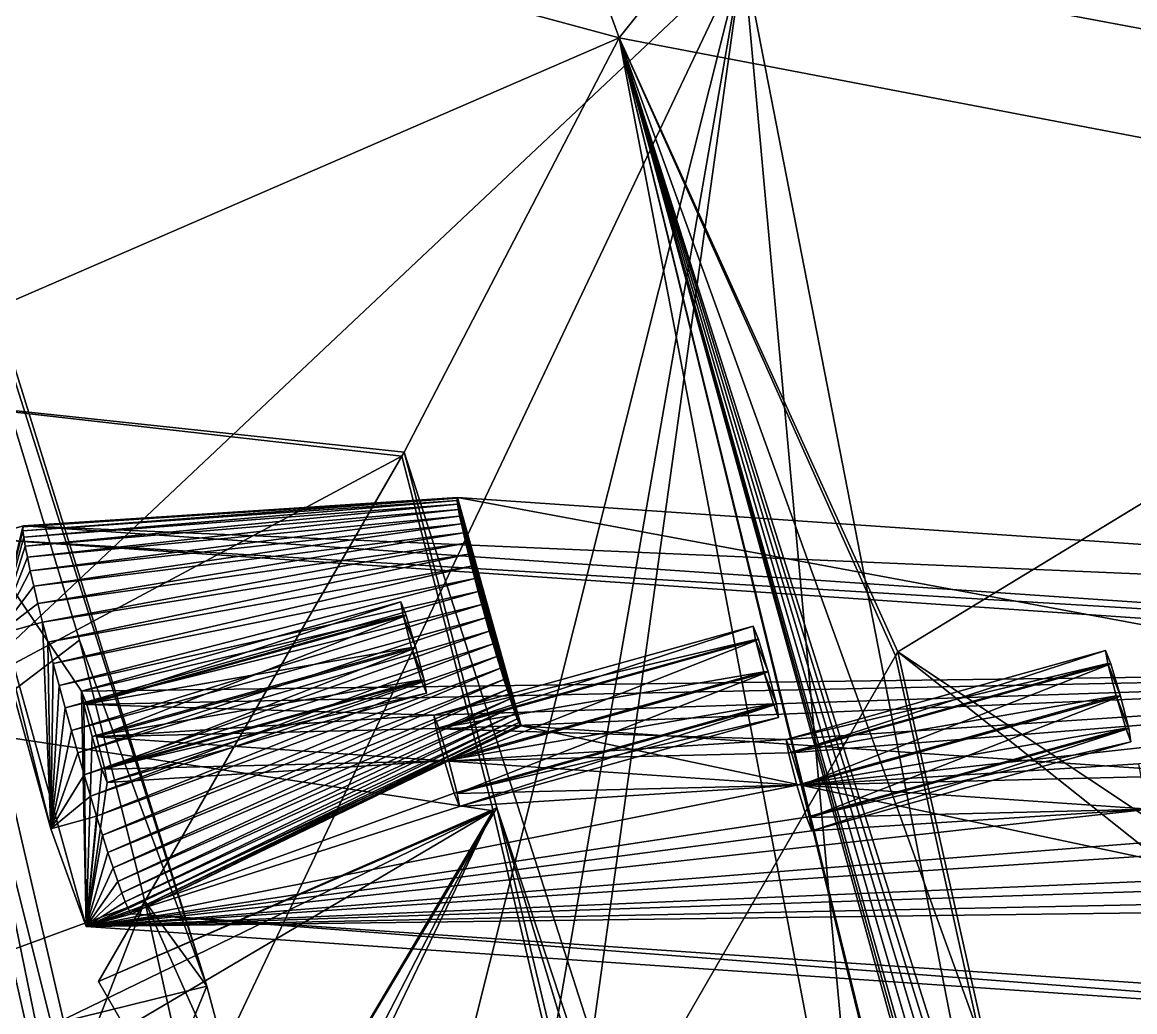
# Model space of a CAD drawing. Header units: millimetres. Extents: x -228 to 228, y -204 to 237.
# Drawn here: x 177.75 to 201.22, y -44.89 to -24.02 of the extents above; entities that cross this region are included whole.
import ezdxf

# ---------------------------------------------------------------- set-up
doc = ezdxf.new("R2010")
doc.units = ezdxf.units.MM
doc.header["$LTSCALE"] = 127.314815
for name, color, linetype in [('1353', 7, 'CONTINUOUS'), ('17', 7, 'CONTINUOUS'), ('2', 7, 'CONTINUOUS'), ('31', 7, 'CONTINUOUS'), ('566', 7, 'CONTINUOUS'), ('571', 7, 'CONTINUOUS'), ('584', 7, 'CONTINUOUS'), ('717', 7, 'CONTINUOUS'), ('7406', 7, 'CONTINUOUS'), ('7407', 7, 'CONTINUOUS'), ('7409', 7, 'CONTINUOUS'), ('7420', 7, 'CONTINUOUS'), ('7422', 7, 'CONTINUOUS'), ('7423', 7, 'CONTINUOUS'), ('7430', 7, 'CONTINUOUS'), ('7474', 7, 'CONTINUOUS'), ('7475', 7, 'CONTINUOUS'), ('7482', 7, 'CONTINUOUS'), ('7888', 7, 'CONTINUOUS'), ('7889', 7, 'CONTINUOUS'), ('7890', 7, 'CONTINUOUS'), ('7891', 7, 'CONTINUOUS'), ('7892', 7, 'CONTINUOUS'), ('7893', 7, 'CONTINUOUS'), ('7894', 7, 'CONTINUOUS'), ('7895', 7, 'CONTINUOUS'), ('7896', 7, 'CONTINUOUS'), ('7897', 7, 'CONTINUOUS'), ('7898', 7, 'CONTINUOUS'), ('7899', 7, 'CONTINUOUS'), ('7900', 7, 'CONTINUOUS'), ('7910', 7, 'CONTINUOUS'), ('7912', 7, 'CONTINUOUS'), ('7913', 7, 'CONTINUOUS'), ('7915', 7, 'CONTINUOUS')]:
    doc.layers.add(name, color=color, linetype=linetype)

msp = doc.modelspace()

# ---------------------------------------------------------------- linework, layer by layer
at = {"layer": '1353', "color": 5, "linetype": 'Continuous'}
for points in [[(180.156, -55.497, 1020.615), (175.663, -38.165, 1024.437), (176.219, -38.066, 1024.625), (180.156, -55.497, 1020.615)], [(175.663, -38.165, 1024.437), (180.156, -55.497, 1020.615), (179.267, -55.551, 1020.257), (175.663, -38.165, 1024.437)], [(176.581, -38.052, 1025.096), (180.156, -55.497, 1020.615), (176.219, -38.066, 1024.625), (176.581, -38.052, 1025.096)]]:
    msp.add_3dface(points, dxfattribs=at)
at = {"layer": '17', "color": 5, "linetype": 'Continuous'}
for points in [[(163.692, -48.663, 1029.234), (170.52, -9.273, 1029.234), (178.952, -37.049, 1026.799), (163.692, -48.663, 1029.234)], [(163.692, -48.663, 1029.234), (178.952, -37.049, 1026.799), (180.333, -42.557, 1025.689), (163.692, -48.663, 1029.234)], [(163.692, -48.663, 1029.234), (180.333, -42.557, 1025.689), (160.759, -92.809, 1025.515), (163.692, -48.663, 1029.234)], [(180.333, -42.557, 1025.689), (184.357, -60.558, 1018.332), (160.759, -92.809, 1025.515), (180.333, -42.557, 1025.689)]]:
    msp.add_3dface(points, dxfattribs=at)
at = {"layer": '2', "color": 5, "linetype": 'Continuous'}
for points in [[(170.748, -9.285, 1031.221), (163.91, -48.728, 1031.221), (181.64, -44.35, 1027.062), (170.748, -9.285, 1031.221)], [(181.64, -44.35, 1027.062), (161.559, -93.274, 1027.288), (182.399, -47.181, 1026.225), (181.64, -44.35, 1027.062)], [(181.64, -44.35, 1027.062), (163.91, -48.728, 1031.221), (161.559, -93.274, 1027.288), (181.64, -44.35, 1027.062)]]:
    msp.add_3dface(points, dxfattribs=at)
at = {"layer": '31', "color": 5, "linetype": 'Continuous'}
for points in [[(170.748, -9.285, 1031.221), (181.64, -44.35, 1027.062), (170.52, -9.273, 1029.234), (170.748, -9.285, 1031.221)], [(170.52, -9.273, 1029.234), (181.64, -44.35, 1027.062), (178.952, -37.049, 1026.799), (170.52, -9.273, 1029.234)], [(178.952, -37.049, 1026.799), (181.64, -44.35, 1027.062), (180.333, -42.557, 1025.689), (178.952, -37.049, 1026.799)], [(181.64, -44.35, 1027.062), (182.399, -47.181, 1026.225), (180.333, -42.557, 1025.689), (181.64, -44.35, 1027.062)], [(180.333, -42.557, 1025.689), (182.399, -47.181, 1026.225), (184.357, -60.558, 1018.332), (180.333, -42.557, 1025.689)]]:
    msp.add_3dface(points, dxfattribs=at)
at = {"layer": '566', "color": 5, "linetype": 'Continuous'}
for points in [[(172.48, -38.641, 1027.39), (177.913, -52.452, 1024.458), (176.51, -35.997, 1026.603), (172.48, -38.641, 1027.39)], [(176.51, -35.997, 1026.603), (177.913, -52.452, 1024.458), (181.996, -59.661, 1019.767), (176.51, -35.997, 1026.603)]]:
    msp.add_3dface(points, dxfattribs=at)
at = {"layer": '571', "color": 5, "linetype": 'Continuous'}
for points in [[(176.51, -35.997, 1026.603), (181.996, -59.661, 1019.767), (176.581, -38.052, 1025.096), (176.51, -35.997, 1026.603)], [(176.581, -38.052, 1025.096), (181.996, -59.661, 1019.767), (180.156, -55.497, 1020.615), (176.581, -38.052, 1025.096)]]:
    msp.add_3dface(points, dxfattribs=at)
at = {"layer": '584', "color": 5, "linetype": 'Continuous'}
for points in [[(166.552, -37.517, 1023.548), (169.53, -38.224, 1024.333), (179.267, -55.551, 1020.257), (166.552, -37.517, 1023.548)], [(166.552, -37.517, 1023.548), (179.267, -55.551, 1020.257), (166.678, -38.107, 1023.505), (166.552, -37.517, 1023.548)], [(166.678, -38.107, 1023.505), (179.267, -55.551, 1020.257), (166.804, -38.696, 1023.461), (166.678, -38.107, 1023.505)], [(169.53, -38.224, 1024.333), (172.06, -38.387, 1024.427), (179.267, -55.551, 1020.257), (169.53, -38.224, 1024.333)], [(172.06, -38.387, 1024.427), (175.663, -38.165, 1024.437), (179.267, -55.551, 1020.257), (172.06, -38.387, 1024.427)], [(166.804, -38.696, 1023.461), (179.267, -55.551, 1020.257), (170.191, -52.764, 1022.03), (166.804, -38.696, 1023.461)]]:
    msp.add_3dface(points, dxfattribs=at)
at = {"layer": '717', "color": 5, "linetype": 'Continuous'}
msp.add_3dface([(177.913, -52.452, 1024.458), (172.48, -38.641, 1027.39), (177.405, -52.626, 1024.58), (177.913, -52.452, 1024.458)], dxfattribs=at)
at = {"layer": '7406', "color": 6, "linetype": 'Continuous'}
for points in [[(213.686, -26.463, 135.65), (208.254, -3.377, 115.659), (192.955, -22.575, 553.043), (213.686, -26.463, 135.65)], [(192.955, -22.575, 553.043), (168.107, -16.104, 1024.198), (175.287, -39.219, 1021.79), (192.955, -22.575, 553.043)], [(178.881, -52.247, 1018.3), (192.955, -22.575, 553.043), (175.287, -39.219, 1021.79), (178.881, -52.247, 1018.3)], [(182.266, -65.126, 1009.887), (192.955, -22.575, 553.043), (178.881, -52.247, 1018.3), (182.266, -65.126, 1009.887)], [(184.314, -72.081, 996.439), (192.955, -22.575, 553.043), (182.266, -65.126, 1009.887), (184.314, -72.081, 996.439)], [(185.717, -74.494, 975), (192.955, -22.575, 553.043), (184.314, -72.081, 996.439), (185.717, -74.494, 975)], [(197.955, -77.329, 694.364), (192.955, -22.575, 553.043), (185.717, -74.494, 975), (197.955, -77.329, 694.364)], [(203.957, -79.013, 548.4), (213.686, -26.463, 135.65), (192.955, -22.575, 553.043), (203.957, -79.013, 548.4)], [(203.957, -79.013, 548.4), (192.955, -22.575, 553.043), (197.955, -77.329, 694.364), (203.957, -79.013, 548.4)]]:
    msp.add_3dface(points, dxfattribs=at)
at = {"layer": '7407', "color": 6, "linetype": 'Continuous'}
for points in [[(190.338, -24.345, 553.042), (165.452, -17.637, 1024.198), (170.333, 30.504, 553.04), (190.338, -24.345, 553.042)], [(190.338, -24.345, 553.042), (170.333, 30.504, 553.04), (205.656, -5.151, 115.837), (190.338, -24.345, 553.042)], [(211.015, -28.298, 135.914), (190.338, -24.345, 553.042), (205.656, -5.151, 115.837), (211.015, -28.298, 135.914)], [(173.259, -31.753, 954.205), (165.452, -17.637, 1024.198), (190.338, -24.345, 553.042), (173.259, -31.753, 954.205)], [(185.803, -33.083, 699.225), (173.259, -31.753, 954.205), (190.338, -24.345, 553.042), (185.803, -33.083, 699.225)], [(201.087, -80.678, 548.157), (185.803, -33.083, 699.225), (190.338, -24.345, 553.042), (201.087, -80.678, 548.157)], [(199.577, -57.414, 515.963), (199.74, -58.351, 515.774), (190.338, -24.345, 553.042), (199.577, -57.414, 515.963)], [(199.74, -58.351, 515.774), (199.16, -60.22, 536.058), (190.338, -24.345, 553.042), (199.74, -58.351, 515.774)], [(199.411, -56.47, 516.152), (199.577, -57.414, 515.963), (190.338, -24.345, 553.042), (199.411, -56.47, 516.152)], [(199.602, -56.131, 510.474), (199.411, -56.47, 516.152), (190.338, -24.345, 553.042), (199.602, -56.131, 510.474)], [(199.793, -55.791, 504.787), (199.602, -56.131, 510.474), (190.338, -24.345, 553.042), (199.793, -55.791, 504.787)], [(199.548, -54.131, 503.81), (199.793, -55.791, 504.787), (190.338, -24.345, 553.042), (199.548, -54.131, 503.81)], [(199.433, -53.112, 502.287), (199.548, -54.131, 503.81), (190.338, -24.345, 553.042), (199.433, -53.112, 502.287)], [(197.948, -45.424, 502.028), (199.433, -53.112, 502.287), (190.338, -24.345, 553.042), (197.948, -45.424, 502.028)], [(196.167, -37.386, 501.754), (197.948, -45.424, 502.028), (190.338, -24.345, 553.042), (196.167, -37.386, 501.754)], [(196.216, -37.3, 500.248), (196.167, -37.386, 501.754), (190.338, -24.345, 553.042), (196.216, -37.3, 500.248)], [(196.216, -37.3, 500.248), (190.338, -24.345, 553.042), (211.015, -28.298, 135.914), (196.216, -37.3, 500.248)], [(199.16, -60.22, 536.058), (199.199, -60.465, 536.051), (190.338, -24.345, 553.042), (199.16, -60.22, 536.058)], [(199.199, -60.465, 536.051), (199.238, -60.71, 536.044), (190.338, -24.345, 553.042), (199.199, -60.465, 536.051)], [(199.238, -60.71, 536.044), (201.087, -80.678, 548.157), (190.338, -24.345, 553.042), (199.238, -60.71, 536.044)], [(213.763, -48.965, 159.651), (196.216, -37.3, 500.248), (211.015, -28.298, 135.914), (213.763, -48.965, 159.651)], [(185.803, -33.083, 699.225), (185.753, -33.17, 700.777), (173.259, -31.753, 954.205), (185.803, -33.083, 699.225)], [(173.259, -31.753, 954.205), (185.753, -33.17, 700.777), (175.271, -38.774, 953.958), (173.259, -31.753, 954.205)], [(187.762, -40.587, 698.964), (185.803, -33.083, 699.225), (201.087, -80.678, 548.157), (187.762, -40.587, 698.964)], [(185.753, -33.17, 700.777), (187.682, -40.656, 701.037), (175.271, -38.774, 953.958), (185.753, -33.17, 700.777)], [(198.027, -45.355, 499.972), (196.216, -37.3, 500.248), (207.636, -46.368, 290.315), (198.027, -45.355, 499.972)], [(207.636, -46.368, 290.315), (196.216, -37.3, 500.248), (213.763, -48.965, 159.651), (207.636, -46.368, 290.315)], [(175.271, -38.774, 953.958), (187.682, -40.656, 701.037), (177.154, -45.767, 953.713), (175.271, -38.774, 953.958)], [(187.762, -40.587, 698.964), (190.755, -50.527, 684.111), (189.503, -47.875, 698.713), (187.762, -40.587, 698.964)], [(190.755, -50.527, 684.111), (187.762, -40.587, 698.964), (201.087, -80.678, 548.157), (190.755, -50.527, 684.111)], [(177.154, -45.767, 953.713), (187.682, -40.656, 701.037), (177.462, -46.684, 952.183), (177.154, -45.767, 953.713)], [(187.682, -40.656, 701.037), (189.398, -47.936, 701.287), (177.462, -46.684, 952.183), (187.682, -40.656, 701.037)]]:
    msp.add_3dface(points, dxfattribs=at)
at = {"layer": '7409', "color": 6, "linetype": 'Continuous'}
for points in [[(178.881, -52.247, 1018.3), (175.287, -39.219, 1021.79), (172.603, -40.78, 1021.788), (178.881, -52.247, 1018.3)], [(178.881, -52.247, 1018.3), (172.603, -40.78, 1021.788), (176.183, -53.847, 1018.285), (178.881, -52.247, 1018.3)]]:
    msp.add_3dface(points, dxfattribs=at)
at = {"layer": '7420', "color": 6, "linetype": 'Continuous'}
for points in [[(182.355, -49.447, 700), (182.417, -49.555, 701.214), (179.355, -44.251, 701), (182.355, -49.447, 700)], [(182.417, -49.555, 698.786), (182.355, -49.447, 700), (179.355, -44.251, 701), (182.417, -49.555, 698.786)], [(179.355, -44.251, 699), (182.417, -49.555, 698.786), (179.355, -44.251, 701), (179.355, -44.251, 699)]]:
    msp.add_3dface(points, dxfattribs=at)
at = {"layer": '7422', "color": 6, "linetype": 'Continuous'}
for points in [[(185.803, -33.083, 699.225), (187.762, -40.587, 698.964), (179.355, -44.251, 699), (185.803, -33.083, 699.225)], [(187.762, -40.587, 698.964), (182.417, -49.555, 698.786), (179.355, -44.251, 699), (187.762, -40.587, 698.964)], [(187.762, -40.587, 698.964), (189.503, -47.875, 698.713), (182.417, -49.555, 698.786), (187.762, -40.587, 698.964)]]:
    msp.add_3dface(points, dxfattribs=at)
at = {"layer": '7423', "color": 6, "linetype": 'Continuous'}
for points in [[(187.682, -40.656, 701.037), (185.753, -33.17, 700.777), (179.355, -44.251, 701), (187.682, -40.656, 701.037)], [(182.417, -49.555, 701.214), (187.682, -40.656, 701.037), (179.355, -44.251, 701), (182.417, -49.555, 701.214)], [(187.682, -40.656, 701.037), (182.417, -49.555, 701.214), (182.682, -50.333, 701.242), (187.682, -40.656, 701.037)], [(189.398, -47.936, 701.287), (187.682, -40.656, 701.037), (182.636, -51.149, 701.266), (189.398, -47.936, 701.287)], [(182.636, -51.149, 701.266), (187.682, -40.656, 701.037), (182.682, -50.333, 701.242), (182.636, -51.149, 701.266)]]:
    msp.add_3dface(points, dxfattribs=at)
at = {"layer": '7430', "color": 6, "linetype": 'Continuous'}
for points in [[(185.753, -33.17, 700.777), (185.803, -33.083, 699.225), (179.355, -44.251, 699), (185.753, -33.17, 700.777)], [(185.753, -33.17, 700.777), (179.355, -44.251, 699), (179.355, -44.251, 701), (185.753, -33.17, 700.777)]]:
    msp.add_3dface(points, dxfattribs=at)
at = {"layer": '7474', "color": 6, "linetype": 'Continuous'}
msp.add_3dface([(196.216, -37.3, 500.248), (198.027, -45.355, 499.972), (189.128, -49.578, 500), (196.216, -37.3, 500.248)], dxfattribs=at)
at = {"layer": '7475', "color": 6, "linetype": 'Continuous'}
msp.add_3dface([(197.948, -45.424, 502.028), (196.167, -37.386, 501.754), (189.128, -49.578, 502), (197.948, -45.424, 502.028)], dxfattribs=at)
at = {"layer": '7482', "color": 6, "linetype": 'Continuous'}
for points in [[(196.167, -37.386, 501.754), (196.216, -37.3, 500.248), (189.128, -49.578, 500), (196.167, -37.386, 501.754)], [(196.167, -37.386, 501.754), (189.128, -49.578, 500), (189.128, -49.578, 502), (196.167, -37.386, 501.754)]]:
    msp.add_3dface(points, dxfattribs=at)
at = {"layer": '7888', "color": 191, "linetype": 'Continuous', "true_color": 0xba45ff}
for points in [[(176.815, -34.907, 1016.081), (179.001, -38.128, 987.913), (179.095, -43.094, 1016.214), (176.815, -34.907, 1016.081)], [(179.001, -38.128, 987.913), (176.815, -34.907, 1016.081), (216.605, -37.638, 161.912), (179.001, -38.128, 987.913)], [(177.214, -36.942, 1019.791), (176.815, -34.907, 1016.081), (178.354, -41.036, 1019.857), (177.214, -36.942, 1019.791)], [(178.354, -41.036, 1019.857), (176.815, -34.907, 1016.081), (179.095, -43.094, 1016.214), (178.354, -41.036, 1019.857)], [(179.113, -38.412, 987.211), (179.001, -38.128, 987.913), (216.605, -37.638, 161.912), (179.113, -38.412, 987.211)], [(186.433, -38.638, 828.366), (179.113, -38.412, 987.211), (216.605, -37.638, 161.912), (186.433, -38.638, 828.366)], [(186.545, -38.922, 827.665), (186.433, -38.638, 828.366), (216.605, -37.638, 161.912), (186.545, -38.922, 827.665)], [(216.605, -37.638, 161.912), (193.865, -39.148, 668.82), (186.545, -38.922, 827.665), (216.605, -37.638, 161.912)], [(193.977, -39.432, 668.119), (193.865, -39.148, 668.82), (216.605, -37.638, 161.912), (193.977, -39.432, 668.119)], [(194.18, -40.114, 667.837), (193.977, -39.432, 668.119), (216.605, -37.638, 161.912), (194.18, -40.114, 667.837)], [(201.298, -39.658, 509.274), (194.18, -40.114, 667.837), (216.605, -37.638, 161.912), (201.298, -39.658, 509.274)], [(179.001, -38.128, 987.913), (179.047, -38.407, 988.624), (179.095, -43.094, 1016.214), (179.001, -38.128, 987.913)], [(179.047, -38.407, 988.624), (179.223, -39.088, 988.927), (179.095, -43.094, 1016.214), (179.047, -38.407, 988.624)], [(179.316, -39.094, 986.929), (179.113, -38.412, 987.211), (186.433, -38.638, 828.366), (179.316, -39.094, 986.929)], [(186.479, -38.918, 829.077), (179.316, -39.094, 986.929), (186.433, -38.638, 828.366), (186.479, -38.918, 829.077)], [(186.655, -39.598, 829.381), (179.316, -39.094, 986.929), (186.479, -38.918, 829.077), (186.655, -39.598, 829.381)], [(186.748, -39.604, 827.383), (186.545, -38.922, 827.665), (193.865, -39.148, 668.82), (186.748, -39.604, 827.383)], [(179.223, -39.088, 988.927), (179.426, -39.77, 988.646), (179.095, -43.094, 1016.214), (179.223, -39.088, 988.927)], [(179.492, -39.774, 987.233), (179.316, -39.094, 986.929), (186.655, -39.598, 829.381), (179.492, -39.774, 987.233)], [(193.911, -39.428, 669.531), (186.748, -39.604, 827.383), (193.865, -39.148, 668.82), (193.911, -39.428, 669.531)], [(194.087, -40.108, 669.835), (186.748, -39.604, 827.383), (193.911, -39.428, 669.531), (194.087, -40.108, 669.835)], [(179.538, -40.054, 987.944), (186.655, -39.598, 829.381), (179.095, -43.094, 1016.214), (179.538, -40.054, 987.944)], [(186.655, -39.598, 829.381), (186.858, -40.28, 829.099), (179.095, -43.094, 1016.214), (186.655, -39.598, 829.381)], [(179.538, -40.054, 987.944), (179.492, -39.774, 987.233), (186.655, -39.598, 829.381), (179.538, -40.054, 987.944)], [(186.924, -40.284, 827.687), (186.748, -39.604, 827.383), (194.087, -40.108, 669.835), (186.924, -40.284, 827.687)], [(201.343, -39.938, 509.985), (194.18, -40.114, 667.837), (201.298, -39.658, 509.274), (201.343, -39.938, 509.985)], [(179.426, -39.77, 988.646), (179.538, -40.054, 987.944), (179.095, -43.094, 1016.214), (179.426, -39.77, 988.646)], [(186.97, -40.564, 828.398), (194.087, -40.108, 669.835), (179.095, -43.094, 1016.214), (186.97, -40.564, 828.398)], [(194.087, -40.108, 669.835), (194.29, -40.79, 669.553), (179.095, -43.094, 1016.214), (194.087, -40.108, 669.835)], [(186.97, -40.564, 828.398), (186.924, -40.284, 827.687), (194.087, -40.108, 669.835), (186.97, -40.564, 828.398)], [(201.519, -40.618, 510.289), (194.18, -40.114, 667.837), (201.343, -39.938, 509.985), (201.519, -40.618, 510.289)], [(194.356, -40.794, 668.141), (194.18, -40.114, 667.837), (201.519, -40.618, 510.289), (194.356, -40.794, 668.141)], [(186.858, -40.28, 829.099), (186.97, -40.564, 828.398), (179.095, -43.094, 1016.214), (186.858, -40.28, 829.099)], [(194.402, -41.074, 668.851), (201.519, -40.618, 510.289), (179.095, -43.094, 1016.214), (194.402, -41.074, 668.851)], [(201.519, -40.618, 510.289), (201.723, -41.3, 510.007), (179.095, -43.094, 1016.214), (201.519, -40.618, 510.289)], [(194.29, -40.79, 669.553), (194.402, -41.074, 668.851), (179.095, -43.094, 1016.214), (194.29, -40.79, 669.553)], [(194.402, -41.074, 668.851), (194.356, -40.794, 668.141), (201.519, -40.618, 510.289), (194.402, -41.074, 668.851)], [(201.723, -41.3, 510.007), (201.834, -41.584, 509.305), (179.095, -43.094, 1016.214), (201.723, -41.3, 510.007)], [(179.095, -43.094, 1016.214), (201.834, -41.584, 509.305), (209.155, -41.81, 350.461), (179.095, -43.094, 1016.214)], [(209.155, -41.81, 350.461), (209.266, -42.095, 349.759), (179.095, -43.094, 1016.214), (209.155, -41.81, 350.461)], [(209.266, -42.095, 349.759), (216.587, -42.32, 190.915), (179.095, -43.094, 1016.214), (209.266, -42.095, 349.759)], [(216.587, -42.32, 190.915), (216.698, -42.605, 190.213), (179.095, -43.094, 1016.214), (216.587, -42.32, 190.915)], [(179.095, -43.094, 1016.214), (216.698, -42.605, 190.213), (218.885, -45.825, 162.044), (179.095, -43.094, 1016.214)]]:
    msp.add_3dface(points, dxfattribs=at)
at = {"layer": '7889', "color": 191, "linetype": 'Continuous', "true_color": 0xba45ff}
for points in [[(217.567, -37.369, 161.956), (176.815, -34.907, 1016.081), (177.777, -34.638, 1016.125), (217.567, -37.369, 161.956)], [(216.605, -37.638, 161.912), (176.815, -34.907, 1016.081), (217.567, -37.369, 161.956), (216.605, -37.638, 161.912)]]:
    msp.add_3dface(points, dxfattribs=at)
at = {"layer": '7890', "color": 191, "linetype": 'Continuous', "true_color": 0xba45ff}
for points in [[(186.92, -34.057, 1008.08), (188.27, -38.857, 1007.868), (186.929, -34.041, 1007.79), (186.92, -34.057, 1008.08)], [(188.252, -38.84, 1008.158), (188.27, -38.857, 1007.868), (186.92, -34.057, 1008.08), (188.252, -38.84, 1008.158)], [(186.92, -34.104, 1008.367), (188.252, -38.84, 1008.158), (186.92, -34.057, 1008.08), (186.92, -34.104, 1008.367)], [(188.225, -38.791, 1008.443), (188.252, -38.84, 1008.158), (186.92, -34.104, 1008.367), (188.225, -38.791, 1008.443)], [(186.929, -34.184, 1008.647), (188.225, -38.791, 1008.443), (186.92, -34.104, 1008.367), (186.929, -34.184, 1008.647)], [(186.929, -34.041, 1007.79), (188.27, -38.857, 1007.868), (227.245, -41.533, 171.18), (186.929, -34.041, 1007.79)], [(225.904, -36.716, 171.102), (186.929, -34.041, 1007.79), (227.245, -41.533, 171.18), (225.904, -36.716, 171.102)], [(188.19, -38.709, 1008.72), (188.225, -38.791, 1008.443), (186.929, -34.184, 1008.647), (188.19, -38.709, 1008.72)], [(186.948, -34.294, 1008.915), (188.19, -38.709, 1008.72), (186.929, -34.184, 1008.647), (186.948, -34.294, 1008.915)], [(188.146, -38.598, 1008.985), (188.19, -38.709, 1008.72), (186.948, -34.294, 1008.915), (188.146, -38.598, 1008.985)], [(186.975, -34.433, 1009.169), (188.146, -38.598, 1008.985), (186.948, -34.294, 1008.915), (186.975, -34.433, 1009.169)], [(188.096, -38.457, 1009.234), (188.146, -38.598, 1008.985), (186.975, -34.433, 1009.169), (188.096, -38.457, 1009.234)], [(187.011, -34.599, 1009.404), (188.096, -38.457, 1009.234), (186.975, -34.433, 1009.169), (187.011, -34.599, 1009.404)], [(188.038, -38.289, 1009.464), (188.096, -38.457, 1009.234), (187.011, -34.599, 1009.404), (188.038, -38.289, 1009.464)], [(187.055, -34.791, 1009.619), (188.038, -38.289, 1009.464), (187.011, -34.599, 1009.404), (187.055, -34.791, 1009.619)], [(187.975, -38.096, 1009.672), (188.038, -38.289, 1009.464), (187.055, -34.791, 1009.619), (187.975, -38.096, 1009.672)], [(187.106, -35.005, 1009.809), (187.975, -38.096, 1009.672), (187.055, -34.791, 1009.619), (187.106, -35.005, 1009.809)], [(187.906, -37.881, 1009.855), (187.975, -38.096, 1009.672), (187.106, -35.005, 1009.809), (187.906, -37.881, 1009.855)], [(187.163, -35.238, 1009.972), (187.906, -37.881, 1009.855), (187.106, -35.005, 1009.809), (187.163, -35.238, 1009.972)], [(187.834, -37.646, 1010.011), (187.906, -37.881, 1009.855), (187.163, -35.238, 1009.972), (187.834, -37.646, 1010.011)], [(187.227, -35.488, 1010.107), (187.834, -37.646, 1010.011), (187.163, -35.238, 1009.972), (187.227, -35.488, 1010.107)], [(187.758, -37.396, 1010.138), (187.834, -37.646, 1010.011), (187.227, -35.488, 1010.107), (187.758, -37.396, 1010.138)], [(187.296, -35.751, 1010.21), (187.758, -37.396, 1010.138), (187.227, -35.488, 1010.107), (187.296, -35.751, 1010.21)], [(187.68, -37.132, 1010.233), (187.758, -37.396, 1010.138), (187.296, -35.751, 1010.21), (187.68, -37.132, 1010.233)], [(187.368, -36.023, 1010.282), (187.68, -37.132, 1010.233), (187.296, -35.751, 1010.21), (187.368, -36.023, 1010.282)], [(187.601, -36.86, 1010.295), (187.68, -37.132, 1010.233), (187.368, -36.023, 1010.282), (187.601, -36.86, 1010.295)], [(187.444, -36.301, 1010.32), (187.601, -36.86, 1010.295), (187.368, -36.023, 1010.282), (187.444, -36.301, 1010.32)], [(187.522, -36.581, 1010.324), (187.601, -36.86, 1010.295), (187.444, -36.301, 1010.32), (187.522, -36.581, 1010.324)]]:
    msp.add_3dface(points, dxfattribs=at)
at = {"layer": '7891', "color": 191, "linetype": 'Continuous', "true_color": 0xba45ff}
for points in [[(179.095, -43.094, 1016.214), (218.885, -45.825, 162.044), (180.057, -42.826, 1016.258), (179.095, -43.094, 1016.214)], [(180.057, -42.826, 1016.258), (218.885, -45.825, 162.044), (219.847, -45.557, 162.088), (180.057, -42.826, 1016.258)]]:
    msp.add_3dface(points, dxfattribs=at)
at = {"layer": '7892', "color": 191, "linetype": 'Continuous', "true_color": 0xba45ff}
for points in [[(185.737, -36.247, 988.22), (185.848, -36.531, 987.519), (185.782, -36.527, 988.931), (185.737, -36.247, 988.22)], [(186.051, -37.213, 987.237), (185.958, -37.207, 989.235), (185.782, -36.527, 988.931), (186.051, -37.213, 987.237)], [(185.848, -36.531, 987.519), (186.051, -37.213, 987.237), (185.782, -36.527, 988.931), (185.848, -36.531, 987.519)], [(186.162, -37.889, 988.953), (185.958, -37.207, 989.235), (186.228, -37.893, 987.541), (186.162, -37.889, 988.953)], [(186.228, -37.893, 987.541), (185.958, -37.207, 989.235), (186.051, -37.213, 987.237), (186.228, -37.893, 987.541)], [(186.273, -38.173, 988.252), (186.162, -37.889, 988.953), (186.228, -37.893, 987.541), (186.273, -38.173, 988.252)]]:
    msp.add_3dface(points, dxfattribs=at)
at = {"layer": '7893', "color": 191, "linetype": 'Continuous', "true_color": 0xba45ff}
for points in [[(179.223, -39.088, 988.927), (185.958, -37.207, 989.235), (186.162, -37.889, 988.953), (179.223, -39.088, 988.927)], [(179.316, -39.094, 986.929), (179.492, -39.774, 987.233), (186.051, -37.213, 987.237), (179.316, -39.094, 986.929)], [(179.492, -39.774, 987.233), (186.228, -37.893, 987.541), (186.051, -37.213, 987.237), (179.492, -39.774, 987.233)], [(179.426, -39.77, 988.646), (179.223, -39.088, 988.927), (186.162, -37.889, 988.953), (179.426, -39.77, 988.646)], [(179.426, -39.77, 988.646), (186.162, -37.889, 988.953), (186.273, -38.173, 988.252), (179.426, -39.77, 988.646)], [(179.492, -39.774, 987.233), (179.538, -40.054, 987.944), (186.228, -37.893, 987.541), (179.492, -39.774, 987.233)], [(179.538, -40.054, 987.944), (186.273, -38.173, 988.252), (186.228, -37.893, 987.541), (179.538, -40.054, 987.944)], [(179.538, -40.054, 987.944), (179.426, -39.77, 988.646), (186.273, -38.173, 988.252), (179.538, -40.054, 987.944)]]:
    msp.add_3dface(points, dxfattribs=at)
at = {"layer": '7894', "color": 191, "linetype": 'Continuous', "true_color": 0xba45ff}
for points in [[(179.001, -38.128, 987.913), (179.113, -38.412, 987.211), (185.737, -36.247, 988.22), (179.001, -38.128, 987.913)], [(179.001, -38.128, 987.913), (185.737, -36.247, 988.22), (185.782, -36.527, 988.931), (179.001, -38.128, 987.913)], [(179.113, -38.412, 987.211), (185.848, -36.531, 987.519), (185.737, -36.247, 988.22), (179.113, -38.412, 987.211)], [(179.047, -38.407, 988.624), (179.001, -38.128, 987.913), (185.782, -36.527, 988.931), (179.047, -38.407, 988.624)], [(185.958, -37.207, 989.235), (179.047, -38.407, 988.624), (185.782, -36.527, 988.931), (185.958, -37.207, 989.235)], [(179.113, -38.412, 987.211), (179.316, -39.094, 986.929), (185.848, -36.531, 987.519), (179.113, -38.412, 987.211)], [(179.316, -39.094, 986.929), (186.051, -37.213, 987.237), (185.848, -36.531, 987.519), (179.316, -39.094, 986.929)], [(179.223, -39.088, 988.927), (179.047, -38.407, 988.624), (185.958, -37.207, 989.235), (179.223, -39.088, 988.927)]]:
    msp.add_3dface(points, dxfattribs=at)
at = {"layer": '7895', "color": 191, "linetype": 'Continuous', "true_color": 0xba45ff}
for points in [[(193.169, -36.757, 828.674), (193.28, -37.041, 827.972), (193.215, -37.037, 829.385), (193.169, -36.757, 828.674)], [(193.484, -37.723, 827.691), (193.391, -37.717, 829.689), (193.215, -37.037, 829.385), (193.484, -37.723, 827.691)], [(193.28, -37.041, 827.972), (193.484, -37.723, 827.691), (193.215, -37.037, 829.385), (193.28, -37.041, 827.972)], [(193.594, -38.399, 829.407), (193.391, -37.717, 829.689), (193.66, -38.404, 827.994), (193.594, -38.399, 829.407)], [(193.66, -38.404, 827.994), (193.391, -37.717, 829.689), (193.484, -37.723, 827.691), (193.66, -38.404, 827.994)], [(193.705, -38.683, 828.705), (193.594, -38.399, 829.407), (193.66, -38.404, 827.994), (193.705, -38.683, 828.705)]]:
    msp.add_3dface(points, dxfattribs=at)
at = {"layer": '7896', "color": 191, "linetype": 'Continuous', "true_color": 0xba45ff}
for points in [[(186.655, -39.598, 829.381), (193.391, -37.717, 829.689), (193.594, -38.399, 829.407), (186.655, -39.598, 829.381)], [(186.748, -39.604, 827.383), (186.924, -40.284, 827.687), (193.484, -37.723, 827.691), (186.748, -39.604, 827.383)], [(186.924, -40.284, 827.687), (193.66, -38.404, 827.994), (193.484, -37.723, 827.691), (186.924, -40.284, 827.687)], [(186.858, -40.28, 829.099), (186.655, -39.598, 829.381), (193.594, -38.399, 829.407), (186.858, -40.28, 829.099)], [(186.858, -40.28, 829.099), (193.594, -38.399, 829.407), (193.705, -38.683, 828.705), (186.858, -40.28, 829.099)], [(186.924, -40.284, 827.687), (186.97, -40.564, 828.398), (193.66, -38.404, 827.994), (186.924, -40.284, 827.687)], [(186.97, -40.564, 828.398), (193.705, -38.683, 828.705), (193.66, -38.404, 827.994), (186.97, -40.564, 828.398)], [(186.97, -40.564, 828.398), (186.858, -40.28, 829.099), (193.705, -38.683, 828.705), (186.97, -40.564, 828.398)]]:
    msp.add_3dface(points, dxfattribs=at)
at = {"layer": '7897', "color": 191, "linetype": 'Continuous', "true_color": 0xba45ff}
for points in [[(186.433, -38.638, 828.366), (186.545, -38.922, 827.665), (193.169, -36.757, 828.674), (186.433, -38.638, 828.366)], [(186.433, -38.638, 828.366), (193.169, -36.757, 828.674), (193.215, -37.037, 829.385), (186.433, -38.638, 828.366)], [(186.545, -38.922, 827.665), (193.28, -37.041, 827.972), (193.169, -36.757, 828.674), (186.545, -38.922, 827.665)], [(186.479, -38.918, 829.077), (186.433, -38.638, 828.366), (193.215, -37.037, 829.385), (186.479, -38.918, 829.077)], [(193.391, -37.717, 829.689), (186.479, -38.918, 829.077), (193.215, -37.037, 829.385), (193.391, -37.717, 829.689)], [(186.545, -38.922, 827.665), (186.748, -39.604, 827.383), (193.28, -37.041, 827.972), (186.545, -38.922, 827.665)], [(186.748, -39.604, 827.383), (193.484, -37.723, 827.691), (193.28, -37.041, 827.972), (186.748, -39.604, 827.383)], [(186.655, -39.598, 829.381), (186.479, -38.918, 829.077), (193.391, -37.717, 829.689), (186.655, -39.598, 829.381)]]:
    msp.add_3dface(points, dxfattribs=at)
at = {"layer": '7898', "color": 191, "linetype": 'Continuous', "true_color": 0xba45ff}
for points in [[(200.601, -37.267, 669.128), (200.712, -37.552, 668.426), (200.647, -37.547, 669.839), (200.601, -37.267, 669.128)], [(200.916, -38.234, 668.145), (200.823, -38.227, 670.143), (200.647, -37.547, 669.839), (200.916, -38.234, 668.145)], [(200.712, -37.552, 668.426), (200.916, -38.234, 668.145), (200.647, -37.547, 669.839), (200.712, -37.552, 668.426)], [(201.026, -38.909, 669.861), (200.823, -38.227, 670.143), (201.092, -38.914, 668.448), (201.026, -38.909, 669.861)], [(201.092, -38.914, 668.448), (200.823, -38.227, 670.143), (200.916, -38.234, 668.145), (201.092, -38.914, 668.448)], [(201.137, -39.194, 669.159), (201.026, -38.909, 669.861), (201.092, -38.914, 668.448), (201.137, -39.194, 669.159)]]:
    msp.add_3dface(points, dxfattribs=at)
at = {"layer": '7899', "color": 191, "linetype": 'Continuous', "true_color": 0xba45ff}
for points in [[(194.087, -40.108, 669.835), (200.823, -38.227, 670.143), (201.026, -38.909, 669.861), (194.087, -40.108, 669.835)], [(194.18, -40.114, 667.837), (194.356, -40.794, 668.141), (200.916, -38.234, 668.145), (194.18, -40.114, 667.837)], [(194.356, -40.794, 668.141), (201.092, -38.914, 668.448), (200.916, -38.234, 668.145), (194.356, -40.794, 668.141)], [(194.29, -40.79, 669.553), (194.087, -40.108, 669.835), (201.026, -38.909, 669.861), (194.29, -40.79, 669.553)], [(194.29, -40.79, 669.553), (201.026, -38.909, 669.861), (201.137, -39.194, 669.159), (194.29, -40.79, 669.553)], [(194.356, -40.794, 668.141), (194.402, -41.074, 668.851), (201.092, -38.914, 668.448), (194.356, -40.794, 668.141)], [(194.402, -41.074, 668.851), (201.137, -39.194, 669.159), (201.092, -38.914, 668.448), (194.402, -41.074, 668.851)], [(194.402, -41.074, 668.851), (194.29, -40.79, 669.553), (201.137, -39.194, 669.159), (194.402, -41.074, 668.851)]]:
    msp.add_3dface(points, dxfattribs=at)
at = {"layer": '7900', "color": 191, "linetype": 'Continuous', "true_color": 0xba45ff}
for points in [[(193.865, -39.148, 668.82), (193.977, -39.432, 668.119), (200.601, -37.267, 669.128), (193.865, -39.148, 668.82)], [(193.865, -39.148, 668.82), (200.601, -37.267, 669.128), (200.647, -37.547, 669.839), (193.865, -39.148, 668.82)], [(193.977, -39.432, 668.119), (200.712, -37.552, 668.426), (200.601, -37.267, 669.128), (193.977, -39.432, 668.119)], [(193.911, -39.428, 669.531), (193.865, -39.148, 668.82), (200.647, -37.547, 669.839), (193.911, -39.428, 669.531)], [(200.823, -38.227, 670.143), (193.911, -39.428, 669.531), (200.647, -37.547, 669.839), (200.823, -38.227, 670.143)], [(193.977, -39.432, 668.119), (194.18, -40.114, 667.837), (200.712, -37.552, 668.426), (193.977, -39.432, 668.119)], [(194.18, -40.114, 667.837), (200.916, -38.234, 668.145), (200.712, -37.552, 668.426), (194.18, -40.114, 667.837)], [(194.087, -40.108, 669.835), (193.911, -39.428, 669.531), (200.823, -38.227, 670.143), (194.087, -40.108, 669.835)]]:
    msp.add_3dface(points, dxfattribs=at)
at = {"layer": '7910', "color": 191, "linetype": 'Continuous', "true_color": 0xba45ff}
for points in [[(176.815, -34.907, 1016.081), (177.214, -36.942, 1019.791), (177.777, -34.638, 1016.125), (176.815, -34.907, 1016.081)], [(177.777, -34.638, 1016.125), (177.214, -36.942, 1019.791), (177.762, -34.664, 1016.619), (177.777, -34.638, 1016.125)], [(177.762, -34.664, 1016.619), (177.214, -36.942, 1019.791), (177.762, -34.745, 1017.106), (177.762, -34.664, 1016.619)], [(177.762, -34.745, 1017.106), (177.214, -36.942, 1019.791), (177.778, -34.88, 1017.581), (177.762, -34.745, 1017.106)], [(177.778, -34.88, 1017.581), (177.214, -36.942, 1019.791), (177.81, -35.068, 1018.038), (177.778, -34.88, 1017.581)], [(177.81, -35.068, 1018.038), (177.214, -36.942, 1019.791), (177.856, -35.304, 1018.469), (177.81, -35.068, 1018.038)], [(177.856, -35.304, 1018.469), (177.214, -36.942, 1019.791), (177.917, -35.587, 1018.87), (177.856, -35.304, 1018.469)], [(177.917, -35.587, 1018.87), (177.214, -36.942, 1019.791), (177.991, -35.913, 1019.234), (177.917, -35.587, 1018.87)], [(177.991, -35.913, 1019.234), (177.214, -36.942, 1019.791), (178.078, -36.276, 1019.557), (177.991, -35.913, 1019.234)], [(178.078, -36.276, 1019.557), (177.214, -36.942, 1019.791), (178.176, -36.673, 1019.835), (178.078, -36.276, 1019.557)], [(177.214, -36.942, 1019.791), (178.354, -41.036, 1019.857), (178.176, -36.673, 1019.835), (177.214, -36.942, 1019.791)], [(178.176, -36.673, 1019.835), (178.354, -41.036, 1019.857), (178.284, -37.098, 1020.063), (178.176, -36.673, 1019.835)], [(178.284, -37.098, 1020.063), (178.354, -41.036, 1019.857), (178.401, -37.545, 1020.239), (178.284, -37.098, 1020.063)], [(178.401, -37.545, 1020.239), (178.354, -41.036, 1019.857), (178.524, -38.008, 1020.361), (178.401, -37.545, 1020.239)], [(178.524, -38.008, 1020.361), (178.354, -41.036, 1019.857), (178.653, -38.48, 1020.426), (178.524, -38.008, 1020.361)], [(178.653, -38.48, 1020.426), (178.354, -41.036, 1019.857), (178.786, -38.956, 1020.433), (178.653, -38.48, 1020.426)], [(178.786, -38.956, 1020.433), (178.354, -41.036, 1019.857), (178.92, -39.429, 1020.384), (178.786, -38.956, 1020.433)], [(178.92, -39.429, 1020.384), (178.354, -41.036, 1019.857), (179.055, -39.893, 1020.277), (178.92, -39.429, 1020.384)], [(179.055, -39.893, 1020.277), (178.354, -41.036, 1019.857), (179.187, -40.341, 1020.116), (179.055, -39.893, 1020.277)], [(179.187, -40.341, 1020.116), (178.354, -41.036, 1019.857), (179.316, -40.767, 1019.901), (179.187, -40.341, 1020.116)], [(178.354, -41.036, 1019.857), (179.095, -43.094, 1016.214), (179.316, -40.767, 1019.901), (178.354, -41.036, 1019.857)], [(179.316, -40.767, 1019.901), (179.095, -43.094, 1016.214), (179.439, -41.166, 1019.636), (179.316, -40.767, 1019.901)], [(179.439, -41.166, 1019.636), (179.095, -43.094, 1016.214), (179.556, -41.531, 1019.325), (179.439, -41.166, 1019.636)], [(179.556, -41.531, 1019.325), (179.095, -43.094, 1016.214), (179.663, -41.859, 1018.971), (179.556, -41.531, 1019.325)], [(179.663, -41.859, 1018.971), (179.095, -43.094, 1016.214), (179.761, -42.145, 1018.58), (179.663, -41.859, 1018.971)], [(179.761, -42.145, 1018.58), (179.095, -43.094, 1016.214), (179.847, -42.384, 1018.156), (179.761, -42.145, 1018.58)], [(179.847, -42.384, 1018.156), (179.095, -43.094, 1016.214), (179.921, -42.574, 1017.706), (179.847, -42.384, 1018.156)], [(179.921, -42.574, 1017.706), (179.095, -43.094, 1016.214), (179.981, -42.712, 1017.235), (179.921, -42.574, 1017.706)], [(179.981, -42.712, 1017.235), (179.095, -43.094, 1016.214), (180.026, -42.796, 1016.75), (179.981, -42.712, 1017.235)], [(179.095, -43.094, 1016.214), (180.057, -42.826, 1016.258), (180.026, -42.796, 1016.75), (179.095, -43.094, 1016.214)]]:
    msp.add_3dface(points, dxfattribs=at)
at = {"layer": '7912', "color": 191, "linetype": 'Continuous', "true_color": 0xba45ff}
for points in [[(177.777, -34.638, 1016.125), (186.929, -34.041, 1007.79), (225.904, -36.716, 171.102), (177.777, -34.638, 1016.125)], [(217.567, -37.369, 161.956), (177.777, -34.638, 1016.125), (225.904, -36.716, 171.102), (217.567, -37.369, 161.956)]]:
    msp.add_3dface(points, dxfattribs=at)
at = {"layer": '7913', "color": 191, "linetype": 'Continuous', "true_color": 0xba45ff}
for points in [[(188.27, -38.857, 1007.868), (180.057, -42.826, 1016.258), (219.847, -45.557, 162.088), (188.27, -38.857, 1007.868)], [(227.245, -41.533, 171.18), (188.27, -38.857, 1007.868), (219.847, -45.557, 162.088), (227.245, -41.533, 171.18)]]:
    msp.add_3dface(points, dxfattribs=at)
at = {"layer": '7915', "color": 191, "linetype": 'Continuous', "true_color": 0xba45ff}
for points in [[(186.929, -34.041, 1007.79), (177.777, -34.638, 1016.125), (177.762, -34.664, 1016.619), (186.929, -34.041, 1007.79)], [(186.92, -34.057, 1008.08), (186.929, -34.041, 1007.79), (177.762, -34.664, 1016.619), (186.92, -34.057, 1008.08)], [(186.92, -34.104, 1008.367), (186.92, -34.057, 1008.08), (177.762, -34.745, 1017.106), (186.92, -34.104, 1008.367)], [(186.92, -34.057, 1008.08), (177.762, -34.664, 1016.619), (177.762, -34.745, 1017.106), (186.92, -34.057, 1008.08)], [(186.92, -34.104, 1008.367), (177.762, -34.745, 1017.106), (177.778, -34.88, 1017.581), (186.92, -34.104, 1008.367)], [(186.929, -34.184, 1008.647), (186.92, -34.104, 1008.367), (177.778, -34.88, 1017.581), (186.929, -34.184, 1008.647)], [(186.929, -34.184, 1008.647), (177.778, -34.88, 1017.581), (177.81, -35.068, 1018.038), (186.929, -34.184, 1008.647)], [(186.948, -34.294, 1008.915), (186.929, -34.184, 1008.647), (177.81, -35.068, 1018.038), (186.948, -34.294, 1008.915)], [(186.948, -34.294, 1008.915), (177.81, -35.068, 1018.038), (177.856, -35.304, 1018.469), (186.948, -34.294, 1008.915)], [(186.975, -34.433, 1009.169), (186.948, -34.294, 1008.915), (177.856, -35.304, 1018.469), (186.975, -34.433, 1009.169)], [(186.975, -34.433, 1009.169), (177.856, -35.304, 1018.469), (177.917, -35.587, 1018.87), (186.975, -34.433, 1009.169)], [(187.011, -34.599, 1009.404), (186.975, -34.433, 1009.169), (177.917, -35.587, 1018.87), (187.011, -34.599, 1009.404)], [(187.011, -34.599, 1009.404), (177.917, -35.587, 1018.87), (177.991, -35.913, 1019.234), (187.011, -34.599, 1009.404)], [(187.055, -34.791, 1009.619), (187.011, -34.599, 1009.404), (177.991, -35.913, 1019.234), (187.055, -34.791, 1009.619)], [(187.055, -34.791, 1009.619), (177.991, -35.913, 1019.234), (178.078, -36.276, 1019.557), (187.055, -34.791, 1009.619)], [(187.106, -35.005, 1009.809), (187.055, -34.791, 1009.619), (178.078, -36.276, 1019.557), (187.106, -35.005, 1009.809)], [(187.106, -35.005, 1009.809), (178.078, -36.276, 1019.557), (178.176, -36.673, 1019.835), (187.106, -35.005, 1009.809)], [(187.163, -35.238, 1009.972), (187.106, -35.005, 1009.809), (178.176, -36.673, 1019.835), (187.163, -35.238, 1009.972)], [(187.163, -35.238, 1009.972), (178.176, -36.673, 1019.835), (178.284, -37.098, 1020.063), (187.163, -35.238, 1009.972)], [(187.227, -35.488, 1010.107), (187.163, -35.238, 1009.972), (178.284, -37.098, 1020.063), (187.227, -35.488, 1010.107)], [(187.227, -35.488, 1010.107), (178.284, -37.098, 1020.063), (178.401, -37.545, 1020.239), (187.227, -35.488, 1010.107)], [(187.296, -35.751, 1010.21), (187.227, -35.488, 1010.107), (178.401, -37.545, 1020.239), (187.296, -35.751, 1010.21)], [(187.296, -35.751, 1010.21), (178.401, -37.545, 1020.239), (178.524, -38.008, 1020.361), (187.296, -35.751, 1010.21)], [(187.368, -36.023, 1010.282), (187.296, -35.751, 1010.21), (178.524, -38.008, 1020.361), (187.368, -36.023, 1010.282)], [(187.368, -36.023, 1010.282), (178.524, -38.008, 1020.361), (178.653, -38.48, 1020.426), (187.368, -36.023, 1010.282)], [(187.444, -36.301, 1010.32), (187.368, -36.023, 1010.282), (178.653, -38.48, 1020.426), (187.444, -36.301, 1010.32)], [(187.444, -36.301, 1010.32), (178.653, -38.48, 1020.426), (178.786, -38.956, 1020.433), (187.444, -36.301, 1010.32)], [(187.522, -36.581, 1010.324), (187.444, -36.301, 1010.32), (178.786, -38.956, 1020.433), (187.522, -36.581, 1010.324)], [(187.522, -36.581, 1010.324), (178.786, -38.956, 1020.433), (178.92, -39.429, 1020.384), (187.522, -36.581, 1010.324)], [(187.601, -36.86, 1010.295), (187.522, -36.581, 1010.324), (178.92, -39.429, 1020.384), (187.601, -36.86, 1010.295)], [(187.601, -36.86, 1010.295), (178.92, -39.429, 1020.384), (179.055, -39.893, 1020.277), (187.601, -36.86, 1010.295)], [(187.68, -37.132, 1010.233), (187.601, -36.86, 1010.295), (179.055, -39.893, 1020.277), (187.68, -37.132, 1010.233)], [(187.68, -37.132, 1010.233), (179.055, -39.893, 1020.277), (179.187, -40.341, 1020.116), (187.68, -37.132, 1010.233)], [(187.758, -37.396, 1010.138), (187.68, -37.132, 1010.233), (179.187, -40.341, 1020.116), (187.758, -37.396, 1010.138)], [(187.758, -37.396, 1010.138), (179.187, -40.341, 1020.116), (179.316, -40.767, 1019.901), (187.758, -37.396, 1010.138)], [(187.834, -37.646, 1010.011), (187.758, -37.396, 1010.138), (179.316, -40.767, 1019.901), (187.834, -37.646, 1010.011)], [(187.834, -37.646, 1010.011), (179.316, -40.767, 1019.901), (179.439, -41.166, 1019.636), (187.834, -37.646, 1010.011)], [(187.906, -37.881, 1009.855), (187.834, -37.646, 1010.011), (179.439, -41.166, 1019.636), (187.906, -37.881, 1009.855)], [(187.906, -37.881, 1009.855), (179.439, -41.166, 1019.636), (179.556, -41.531, 1019.325), (187.906, -37.881, 1009.855)], [(187.975, -38.096, 1009.672), (187.906, -37.881, 1009.855), (179.556, -41.531, 1019.325), (187.975, -38.096, 1009.672)], [(187.975, -38.096, 1009.672), (179.556, -41.531, 1019.325), (179.663, -41.859, 1018.971), (187.975, -38.096, 1009.672)], [(188.038, -38.289, 1009.464), (187.975, -38.096, 1009.672), (179.663, -41.859, 1018.971), (188.038, -38.289, 1009.464)], [(188.038, -38.289, 1009.464), (179.663, -41.859, 1018.971), (179.761, -42.145, 1018.58), (188.038, -38.289, 1009.464)], [(188.096, -38.457, 1009.234), (188.038, -38.289, 1009.464), (179.761, -42.145, 1018.58), (188.096, -38.457, 1009.234)], [(188.096, -38.457, 1009.234), (179.761, -42.145, 1018.58), (179.847, -42.384, 1018.156), (188.096, -38.457, 1009.234)], [(188.146, -38.598, 1008.985), (188.096, -38.457, 1009.234), (179.847, -42.384, 1018.156), (188.146, -38.598, 1008.985)], [(188.146, -38.598, 1008.985), (179.847, -42.384, 1018.156), (179.921, -42.574, 1017.706), (188.146, -38.598, 1008.985)], [(188.19, -38.709, 1008.72), (188.146, -38.598, 1008.985), (179.921, -42.574, 1017.706), (188.19, -38.709, 1008.72)], [(188.19, -38.709, 1008.72), (179.921, -42.574, 1017.706), (179.981, -42.712, 1017.235), (188.19, -38.709, 1008.72)], [(188.225, -38.791, 1008.443), (188.19, -38.709, 1008.72), (179.981, -42.712, 1017.235), (188.225, -38.791, 1008.443)], [(188.225, -38.791, 1008.443), (179.981, -42.712, 1017.235), (180.026, -42.796, 1016.75), (188.225, -38.791, 1008.443)], [(188.252, -38.84, 1008.158), (188.225, -38.791, 1008.443), (180.026, -42.796, 1016.75), (188.252, -38.84, 1008.158)], [(180.057, -42.826, 1016.258), (188.252, -38.84, 1008.158), (180.026, -42.796, 1016.75), (180.057, -42.826, 1016.258)], [(188.27, -38.857, 1007.868), (188.252, -38.84, 1008.158), (180.057, -42.826, 1016.258), (188.27, -38.857, 1007.868)]]:
    msp.add_3dface(points, dxfattribs=at)

doc.saveas('drawing.dxf')
